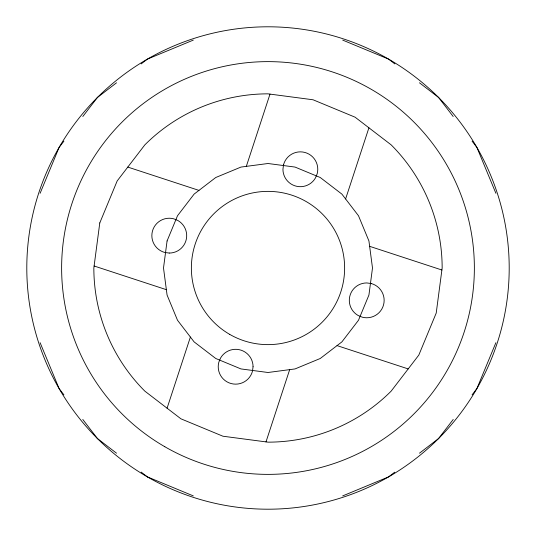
<?xml version="1.0" encoding="UTF-8"?>
<svg xmlns="http://www.w3.org/2000/svg" width="536" height="536" viewBox="0 0 536 536"><rect width="100%" height="100%" fill="white"/><g stroke="black" fill="none" stroke-linecap="round" stroke-linejoin="round"><path stroke-width="0.8" d="M167.078 408.198L190.394 337.044M246.326 166.361L270.003 94.115M265.997 441.885L289.675 369.639M345.606 198.957L368.922 127.803M40.1 193.315L59.114 147.4L63.918 141.142M495.901 342.685L476.886 388.6L472.082 394.858M82.805 116.526L97.445 97.445L116.54 82.792M453.208 419.46L438.555 438.555L419.474 453.195M141.142 63.918L147.4 59.114L193.315 40.1M394.717 472.189L388.6 476.886L342.665 495.914M127.803 167.078L198.957 190.394M369.639 246.326L441.885 270.003M94.115 265.997L166.361 289.675M337.044 345.606L408.198 368.922M342.685 40.1L388.6 59.114L394.858 63.918M193.315 495.901L147.4 476.886L141.142 472.082M419.46 82.792L438.555 97.445L453.195 116.526M116.526 453.195L97.445 438.555L82.792 419.46M472.082 141.142L476.886 147.4L495.901 193.315M63.918 394.858L59.114 388.6L40.1 342.685M99.783 222.929L93.847 268A174.153 174.153 0 0 0 144.854 391.146L180.927 418.817L222.929 436.217L268 442.153A174.153 174.153 0 0 0 391.146 391.146L418.817 355.073L436.217 313.071L442.153 268A174.153 174.153 0 0 0 391.146 144.854L355.073 117.183L313.071 99.783L268 93.847A174.153 174.153 0 0 0 144.854 144.854L117.183 180.927L99.783 222.929M167.071 240.959L163.507 268L167.071 295.041L177.51 320.247L194.112 341.888L215.753 358.49L240.959 368.929L268 372.493L295.041 368.929L320.247 358.49L341.888 341.888L358.49 320.247L368.929 295.041L372.493 268L368.929 240.959L358.49 215.753L341.888 194.112L320.247 177.51L295.041 167.071L268 163.507L240.959 167.071L215.753 177.51L194.112 194.112L177.51 215.753L167.071 240.959M253.059 366.731L252.469 371.24A17.413 17.413 0 0 1 231.137 383.555A17.413 17.413 0 0 1 218.822 362.222L220.564 358.021A17.413 17.413 0 0 1 253.059 366.731M283.531 164.76L282.941 169.269A17.413 17.413 0 0 0 315.436 177.979L317.178 173.778A17.413 17.413 0 0 0 304.863 152.445A17.413 17.413 0 0 0 283.531 164.76M169.269 253.059L164.76 252.469A17.413 17.413 0 0 1 152.445 231.137A17.413 17.413 0 0 1 173.778 218.822L177.979 220.564A17.413 17.413 0 0 1 169.269 253.059M371.24 283.531L366.731 282.941A17.413 17.413 0 0 0 358.021 315.436L362.222 317.178A17.413 17.413 0 0 0 383.555 304.863A17.413 17.413 0 0 0 371.24 283.531M147.4 476.886A241.2 241.2 0 0 0 509.2 268A241.2 241.2 0 0 0 147.4 59.114A241.2 241.2 0 0 0 147.4 476.886M164.813 446.723A206.367 206.367 0 0 0 474.367 268A206.367 206.367 0 0 0 164.813 89.278A206.367 206.367 0 0 0 164.813 446.723M229.689 334.364A76.628 76.628 0 0 0 344.628 268A76.628 76.628 0 0 0 229.689 201.637A76.628 76.628 0 0 0 229.689 334.364"/></g></svg>
